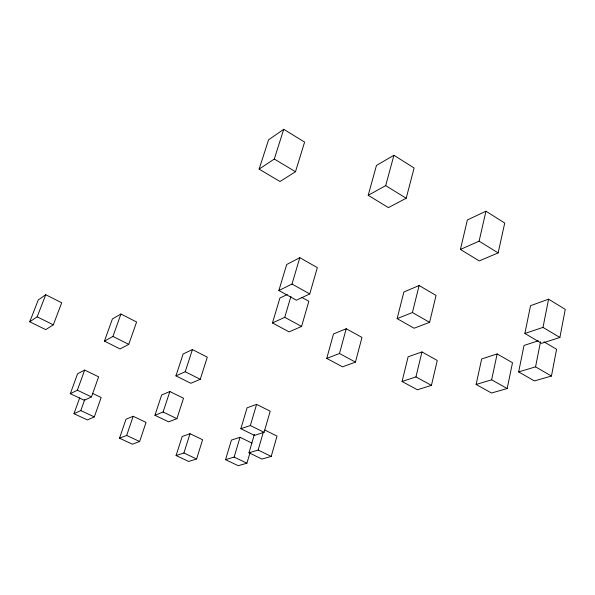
<?xml version="1.0" encoding="UTF-8"?>
<svg xmlns="http://www.w3.org/2000/svg" width="595" height="595" viewBox="0 0 595 595"><rect width="100%" height="100%" fill="white"/><g stroke="black" fill="none" stroke-linecap="round" stroke-linejoin="round"><path stroke-width="0.89" d="M538.341 340.801L524.031 345.442L518.647 371.92L534.407 380.926L551.453 376.04L556.57 349.265L544.001 341.842M559.888 337.462L565.25 309.363L548.583 299.188L530.539 305.689L524.872 333.468L541.599 343.33L559.888 337.462L543.004 327.391L524.872 333.468M543.004 327.391L548.583 299.188M518.647 371.92L535.552 366.855L540.505 341.775M507.171 388.535L512.496 362.734L497.145 353.928L481.675 358.949L476.112 384.467L491.5 393.027L507.171 388.535L491.641 379.811L476.112 384.467M491.641 379.811L497.145 353.928M498.141 252.897L504.724 223.051L485.959 211.21L467.365 219.971L460.426 249.454L479.258 260.915L498.141 252.897L479.101 241.161L460.426 249.454M479.101 241.161L485.959 211.21M431.427 385.374L437.265 360.466L421.959 351.935L408.111 356.814L402.064 381.477L417.4 389.77L431.427 385.374L415.942 376.925L402.064 381.477M415.942 376.925L421.959 351.935M429.59 322.334L436.061 295.41L419.111 285.526L403.864 292.011L397.133 318.63L414.113 328.232L429.59 322.334L412.424 312.531L397.133 318.63M412.424 312.531L419.111 285.526M406.192 198.254L414.105 167.991L393.92 155.28L376.464 165.432L368.201 195.316L388.431 207.61L406.192 198.254L385.701 185.633L368.201 195.316M355.453 362.11L361.976 337.41L346.201 328.738L333.483 333.966L326.759 358.413L342.556 366.855L355.453 362.11L339.492 353.512L326.759 358.413M339.492 353.512L346.201 328.738M385.701 185.633L393.92 155.28M254.385 434.395L248.985 452.802L261.949 459.057L271.216 456.402L277.017 436.068L264.872 430.073M309.757 293.915L317.336 267.624L299.798 257.68L286.678 264.53L278.869 290.538L296.436 300.2L309.757 293.915L291.996 284.046L278.869 290.538M287.281 294.473L279.903 298.05L272.458 322.951L289.111 331.884L301.591 326.439L308.835 301.278L301.702 297.344M248.985 452.802L258.133 450.058L263.288 432.327M264.076 432.305L270.197 411.204L256.601 404.369L247.104 407.791L240.849 428.712L254.467 435.384L264.076 432.305L250.339 425.529L240.849 428.712M251.923 443.074L240.038 437.288L231.433 440.077L225.535 459.675L238.216 465.707L246.918 463.215L249.945 452.907M291.996 284.046L299.798 257.68M250.339 425.529L256.601 404.369M272.458 322.951L284.752 317.328L290.918 296.444M225.535 459.675L234.125 457.094L240.038 437.288M295.477 171.739L304.61 142.086L283.741 129.293L268.561 139.84L259.115 169.129L280.014 181.512L295.477 171.739L274.288 159.029L259.115 169.129M196.61 458.976L202.605 439.742L190.013 433.71L182.182 436.47L176.09 455.554L188.689 461.46L196.61 458.976L183.907 452.996L176.09 455.554M274.288 159.029L283.741 129.293M183.907 452.996L190.013 433.71M200.255 379.29L207.313 357.179L192.43 349.577L183.141 353.958L175.942 375.869L190.839 383.284L200.255 379.29L185.209 371.749L175.942 375.869M176.908 418.672L183.513 398.241L169.843 391.525L161.647 395.013L154.931 415.273L168.608 421.833L176.908 418.672L163.097 412.015L154.931 415.273M185.209 371.749L192.43 349.577M163.097 412.015L169.843 391.525M139.647 441.512L146.028 422.398L133.176 416.284L125.984 419.244L119.506 438.21L132.365 444.19L139.647 441.512L126.675 435.451L119.506 438.21M126.675 435.451L133.176 416.284M128.765 344.364L136.597 321.999L120.941 314.011L112.396 318.98L104.43 341.143L120.093 348.938L128.765 344.364L112.931 336.443L104.43 341.143M79.73 397.787L73.988 413.689L87.383 419.929L94.315 416.902L101.172 397.505L92.805 393.518M112.931 336.443L120.941 314.011M91.474 396.91L98.636 376.836L84.669 370.083L77.573 373.786L70.307 393.697L84.282 400.309L91.474 396.91L77.365 390.208L70.307 393.697M73.988 413.689L80.801 410.572L84.75 399.58M77.365 390.208L84.669 370.083M53.319 324.833L61.716 302.781L45.741 294.733L38.273 299.932L29.75 321.783L45.726 329.63L53.319 324.833L37.165 316.845L29.75 321.783M37.165 316.845L45.741 294.733M80.801 410.572L94.315 416.902M234.125 457.094L246.918 463.215M258.133 450.058L271.216 456.402M284.752 317.328L301.591 326.439M535.552 366.855L551.453 376.04"/></g></svg>
